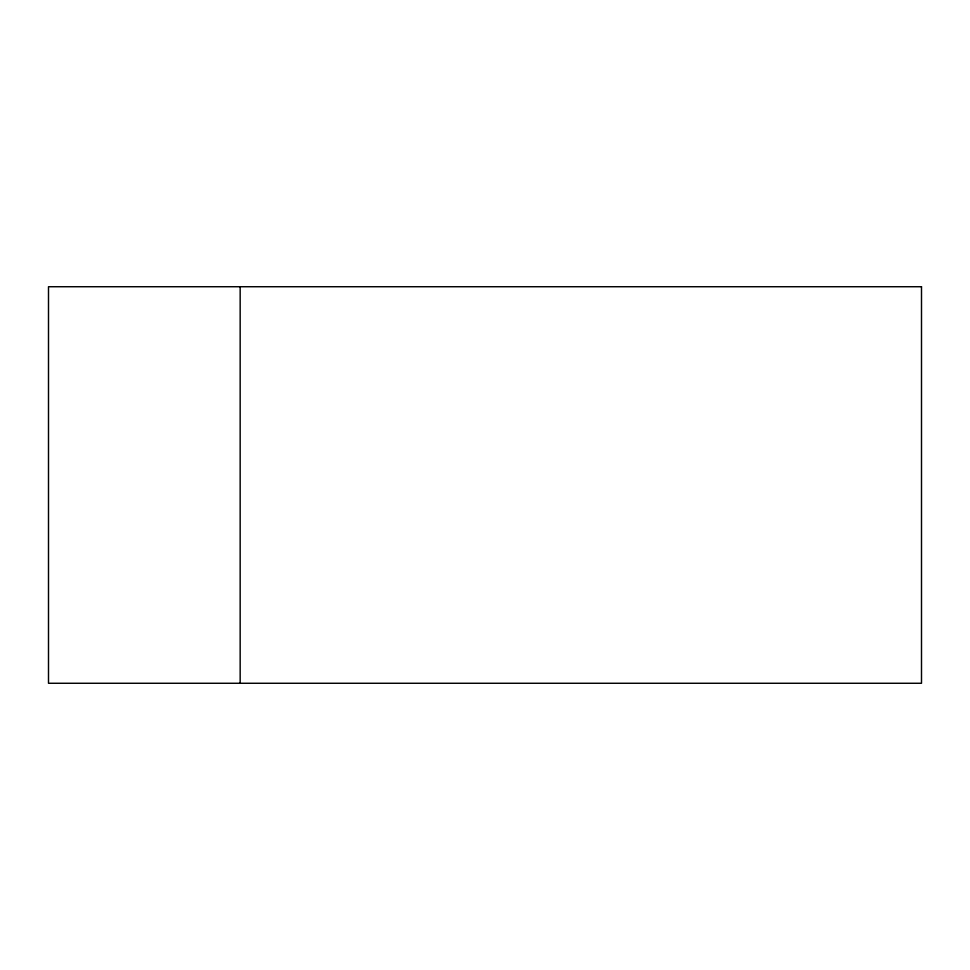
<?xml version="1.0" encoding="UTF-8"?>
<svg xmlns="http://www.w3.org/2000/svg" width="970" height="970" viewBox="0 0 970 970"><rect width="100%" height="100%" fill="white"/><g stroke="black" fill="none" stroke-linecap="round" stroke-linejoin="round"><path stroke-width="1.45" d="M240.16 286.732L240.16 683.268M921.5 286.732L48.5 286.732L48.5 683.268L921.5 683.268L921.5 286.732"/></g></svg>
